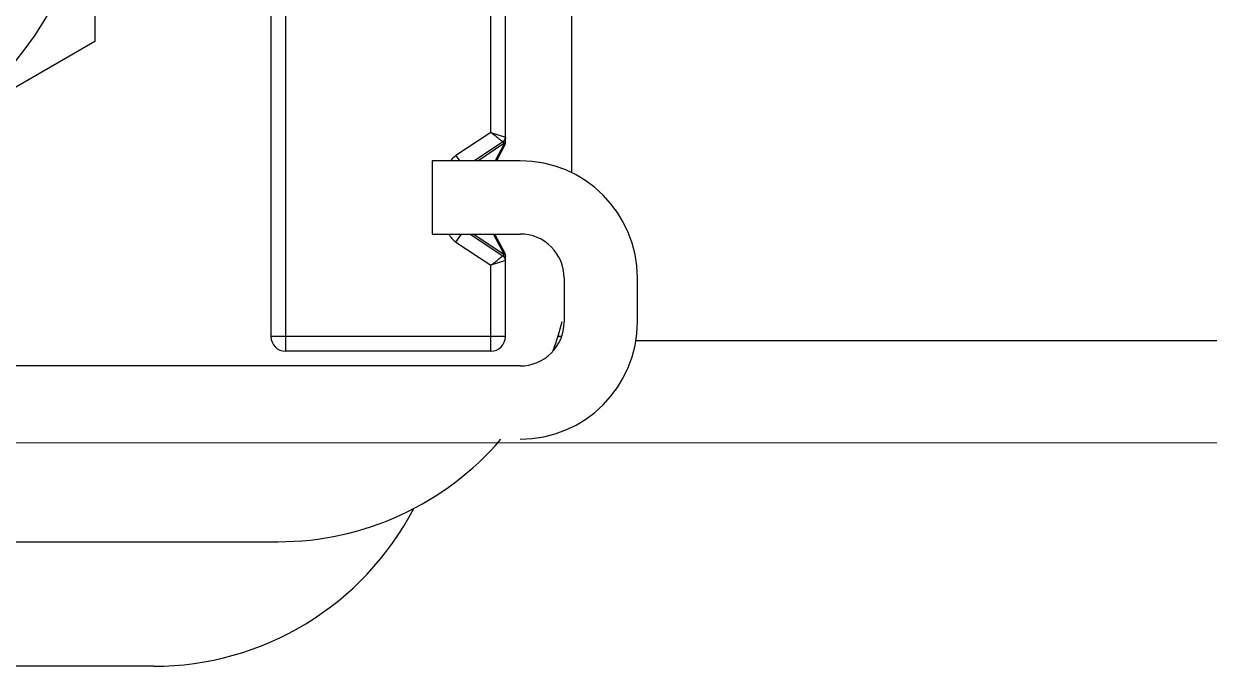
# Model space of a CAD drawing. Extents: x 27938 to 1507990, y 110129 to 923079.
# Drawn here: x 664037.5 to 664368.1, y 357961.8 to 358141.1 of the extents above; entities that cross this region are included whole.
import ezdxf

# ---------------------------------------------------------------- set-up
doc = ezdxf.new("R2010")
doc.units = 0
doc.header["$LTSCALE"] = 1000
doc.header["$MEASUREMENT"] = 0

msp = doc.modelspace()

# ---------------------------------------------------------------- linework, layer by layer
for p, q in [((664167.7, 358110.81), (664167.7, 358274.89)), ((664171.79, 358109.5), (664171.79, 358277.51)), ((664057.31, 358249.51), (664057.31, 358136.2)), ((664106.37, 358172.32), (664106.37, 358053.83)), ((664110.46, 358169.39), (664110.46, 358049.74)), ((664190.19, 358156.21), (664190.19, 358099.58)), ((664057.31, 358136.2), (663959.17, 358079.54)), ((664167.7, 358110.81), (664157.98, 358104.33)), ((664167.7, 358110.81), (664171.79, 358109.5)), ((664171.79, 358107.88), (664171.79, 358109.48)), ((664171.06, 358108.14), (664163.2, 358102.9)), ((664164.04, 358102.9), (664171.33, 358107.76)), ((664171.33, 358107.47), (664168.88, 358102.9)), ((664171.65, 358107.3), (664169.29, 358102.9)), ((664171.33, 358107.47), (664171.33, 358107.76)), ((664171.65, 358107.3), (664171.33, 358107.47)), ((664171.53, 358107.56), (664171.36, 358107.48)), ((664171.79, 358109.37), (664171.79, 358109.04)), ((664175.88, 358102.9), (664151.35, 358102.9)), ((664151.35, 358102.9), (664151.35, 358082.45)), ((664157.98, 358104.33), (664158.94, 358102.9)), ((664151.35, 358082.45), (664175.88, 358082.45)), ((664157.98, 358080.2), (664159.49, 358082.45)), ((664157.98, 358080.2), (664167.7, 358073.72)), ((664161.98, 358082.45), (664171.06, 358076.4)), ((664171.33, 358076.78), (664162.81, 358082.45)), ((664171.33, 358077.06), (664168.44, 358082.45)), ((664171.65, 358077.23), (664168.85, 358082.45)), ((664171.33, 358077.06), (664171.65, 358077.23)), ((664171.33, 358076.78), (664171.33, 358077.06)), ((664171.53, 358076.97), (664171.36, 358077.05)), ((664171.79, 358075.06), (664171.79, 358076.65)), ((664171.79, 358075.04), (664167.7, 358073.72)), ((664167.7, 358049.74), (664167.7, 358073.72)), ((664171.79, 358076.36), (664171.79, 358076.28)), ((664171.79, 358053.83), (664171.79, 358075.04)), ((664188.15, 358070.19), (664188.15, 358057.92)), ((664208.59, 358057.92), (664208.59, 358070.19)), ((664171.79, 358053.83), (664106.37, 358053.83)), ((664187.39, 358053.83), (664186.18, 358053.83)), ((665318.54, 358052.69), (664208.17, 358052.69)), ((664167.7, 358049.74), (664110.46, 358049.74)), ((664175.88, 358045.66), (663906.02, 358045.66)), ((665352.32, 358024.35), (663914.53, 358024.07)), ((663764.63, 357996.59), (664108.41, 357996.59)), ((664073.66, 357961.84), (663844.69, 357961.84))]:
    msp.add_line(p, q)
msp.add_circle((663959.17, 358192.85), 98.13)
for centre, radius, start, end in [((664170.16, 358109.5), 1.64, 303.6901, 0), ((664170.83, 358108.94), 1.55, 288.7666, 290.2059), ((664171.09, 358108.36), 0.915, 298.7157, 301.8919), ((664170.56, 358107.88), 1.23, 331.8161, 0), ((664161.16, 358099.57), 5.72, 123.6901, 144.1234), ((664175.88, 358070.19), 32.71, 0, 90), ((664161.16, 358084.97), 5.72, 206.1204, 236.3099), ((664175.88, 358070.19), 12.27, 0, 90), ((664170.16, 358075.04), 1.64, 0, 56.3099), ((664170.83, 358075.6), 1.55, 69.7906, 71.2256), ((664171.09, 358076.17), 0.914, 58.1, 61.2862), ((664170.56, 358076.65), 1.23, 0, 28.1839), ((664175.88, 358057.92), 32.71, 270, 0), ((664175.88, 358057.92), 12.27, 270, 0), ((664108.41, 358078.37), 81.78, 339.6685, 345.625), ((664110.46, 358053.83), 4.09, 180, 270), ((664167.7, 358053.83), 4.09, 270, 0), ((664108.41, 358078.37), 81.78, 270, 319.4173), ((664073.66, 358043.61), 81.78, 270, 332.5411)]:
    msp.add_arc(centre, radius, start, end)
for points, knots in [([(664171.06, 358108.14), (664170.7, 358108.37), (664169.63, 358109.33), (664168.49, 358110.19), (664167.7, 358110.81)], [0, 0, 0, 0, 0.301655, 1, 1, 1, 1]), ([(664171.33, 358107.76), (664171.35, 358107.9), (664171.41, 358108.24), (664171.12, 358108.18), (664171.06, 358108.14)], [0, 0, 0, 0, 0.652586, 1, 1, 1, 1]), ([(664171.33, 358107.76), (664171.37, 358107.77), (664171.52, 358107.83), (664171.67, 358107.92), (664171.74, 358108.01)], [0, 0, 0, 0, 0.298151, 1, 1, 1, 1]), ([(664171.74, 358108.01), (664171.75, 358108.04), (664171.78, 358108.09), (664171.79, 358108.14), (664171.79, 358108.17)], [0, 0, 0, 0, 0.519447, 1, 1, 1, 1]), ([(664167.7, 358073.72), (664168.49, 358074.34), (664169.63, 358075.2), (664170.7, 358076.16), (664171.06, 358076.4)], [0, 0, 0, 0, 0.698346, 1, 1, 1, 1]), ([(664171.06, 358076.4), (664171.12, 358076.36), (664171.41, 358076.29), (664171.35, 358076.64), (664171.33, 358076.78)], [0, 0, 0, 0, 0.346904, 1, 1, 1, 1]), ([(664171.33, 358076.78), (664171.37, 358076.76), (664171.52, 358076.7), (664171.67, 358076.61), (664171.74, 358076.52)], [0, 0, 0, 0, 0.29815, 1, 1, 1, 1]), ([(664171.74, 358076.52), (664171.75, 358076.5), (664171.78, 358076.45), (664171.79, 358076.39), (664171.79, 358076.37)], [0, 0, 0, 0, 0.519543, 1, 1, 1, 1])]:
    msp.add_open_spline(points, degree=3, knots=knots)
for points in [[(664171.79, 358107.88), (664171.79, 358107.76), (664171.68, 358107.65), (664171.58, 358107.59)], [(664171.79, 358076.65), (664171.79, 358076.78), (664171.68, 358076.88), (664171.58, 358076.95)]]:
    msp.add_open_spline(points, degree=3)

doc.saveas('drawing.dxf')
